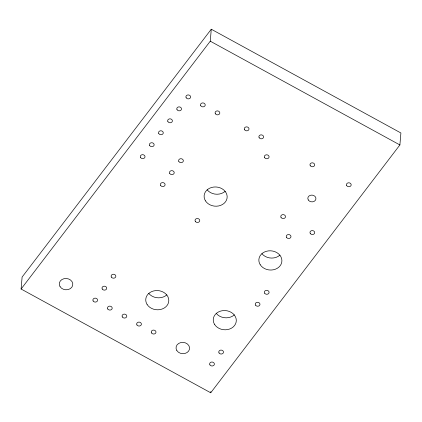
<?xml version="1.0" encoding="UTF-8"?>
<svg xmlns="http://www.w3.org/2000/svg" width="422" height="422" viewBox="0 0 422 422"><rect width="100%" height="100%" fill="white"/><g stroke="black" fill="none" stroke-linecap="round" stroke-linejoin="round"><path stroke-width="0.63" d="M21.1 289.023L22.108 277.054L211.269 29.213L400.9 132.977L399.892 144.946L210.731 392.787L21.1 289.023L210.267 41.182L211.269 29.213M210.731 392.787L210.836 391.526M210.267 41.182L399.892 144.946M234.363 314.849A11.547 9.616 4.8 0 1 216.275 313.414M225.227 191.266A11.547 9.616 4.8 0 1 207.144 189.831M279.965 255.099A11.547 9.616 4.8 0 1 261.877 253.664M166.859 294.851A11.547 9.616 4.8 0 1 148.771 293.417M160.634 185.453A2.374 1.978 4.8 0 0 164.744 185.68A2.374 1.978 4.8 0 0 162.813 182.599A2.374 1.978 4.8 0 0 160.634 185.453M158.809 133.632A2.374 1.978 4.8 0 0 162.913 133.853A2.374 1.978 4.8 0 0 160.982 130.778A2.374 1.978 4.8 0 0 158.809 133.632M60.066 286.643A6.784 5.65 4.8 0 0 71.793 287.282A6.784 5.65 4.8 0 0 66.286 278.494A6.784 5.65 4.8 0 0 60.066 286.643M176.829 350.534A6.784 5.65 4.8 0 0 188.56 351.178A6.784 5.65 4.8 0 0 183.048 342.384A6.784 5.65 4.8 0 0 176.829 350.534M308.292 199.986A4.072 3.392 4.8 0 0 315.329 200.371A4.072 3.392 4.8 0 0 312.022 195.096A4.072 3.392 4.8 0 0 308.292 199.986M102.266 289.038A2.374 1.978 4.8 0 0 106.37 289.265A2.374 1.978 4.8 0 0 104.445 286.185A2.374 1.978 4.8 0 0 102.266 289.038M93.146 300.986A2.374 1.978 4.8 0 0 97.25 301.213A2.374 1.978 4.8 0 0 95.325 298.138A2.374 1.978 4.8 0 0 93.146 300.986M122.338 316.964A2.374 1.978 4.8 0 0 126.442 317.186A2.374 1.978 4.8 0 0 124.511 314.11A2.374 1.978 4.8 0 0 122.338 316.964M107.742 308.973A2.374 1.978 4.8 0 0 111.846 309.199A2.374 1.978 4.8 0 0 109.92 306.124A2.374 1.978 4.8 0 0 107.742 308.973M136.934 324.951A2.374 1.978 4.8 0 0 141.038 325.172A2.374 1.978 4.8 0 0 139.107 322.097A2.374 1.978 4.8 0 0 136.934 324.951M151.53 332.937A2.374 1.978 4.8 0 0 155.634 333.158A2.374 1.978 4.8 0 0 153.703 330.083A2.374 1.978 4.8 0 0 151.53 332.937M219.034 352.934A2.374 1.978 4.8 0 0 223.138 353.156A2.374 1.978 4.8 0 0 221.207 350.081A2.374 1.978 4.8 0 0 219.034 352.934M209.913 364.882A2.374 1.978 4.8 0 0 214.017 365.109A2.374 1.978 4.8 0 0 212.087 362.029A2.374 1.978 4.8 0 0 209.913 364.882M264.636 293.184A2.374 1.978 4.8 0 0 268.74 293.406A2.374 1.978 4.8 0 0 266.815 290.331A2.374 1.978 4.8 0 0 264.636 293.184M255.516 305.132A2.374 1.978 4.8 0 0 259.62 305.359A2.374 1.978 4.8 0 0 257.694 302.279A2.374 1.978 4.8 0 0 255.516 305.132M310.239 233.435A2.374 1.978 4.8 0 0 314.343 233.661A2.374 1.978 4.8 0 0 312.417 230.581A2.374 1.978 4.8 0 0 310.239 233.435M346.72 185.633A2.374 1.978 4.8 0 0 350.83 185.859A2.374 1.978 4.8 0 0 348.899 182.784A2.374 1.978 4.8 0 0 346.72 185.633M195.302 221.365A2.374 1.978 4.8 0 0 199.406 221.587A2.374 1.978 4.8 0 0 197.48 218.512A2.374 1.978 4.8 0 0 195.302 221.365M264.62 157.654A2.374 1.978 4.8 0 0 268.73 157.875A2.374 1.978 4.8 0 0 266.799 154.8A2.374 1.978 4.8 0 0 264.62 157.654M259.15 137.714A2.374 1.978 4.8 0 0 263.254 137.941A2.374 1.978 4.8 0 0 261.323 134.861A2.374 1.978 4.8 0 0 259.15 137.714M244.554 129.728A2.374 1.978 4.8 0 0 248.658 129.955A2.374 1.978 4.8 0 0 246.728 126.874A2.374 1.978 4.8 0 0 244.554 129.728M215.362 113.755A2.374 1.978 4.8 0 0 219.466 113.977A2.374 1.978 4.8 0 0 217.536 110.902A2.374 1.978 4.8 0 0 215.362 113.755M200.767 105.769A2.374 1.978 4.8 0 0 204.87 105.991A2.374 1.978 4.8 0 0 202.94 102.915A2.374 1.978 4.8 0 0 200.767 105.769M186.171 97.783A2.374 1.978 4.8 0 0 190.275 98.004A2.374 1.978 4.8 0 0 188.344 94.929A2.374 1.978 4.8 0 0 186.171 97.783M177.05 109.731A2.374 1.978 4.8 0 0 181.154 109.957A2.374 1.978 4.8 0 0 179.223 106.877A2.374 1.978 4.8 0 0 177.05 109.731M167.93 121.678A2.374 1.978 4.8 0 0 172.034 121.905A2.374 1.978 4.8 0 0 170.103 118.83A2.374 1.978 4.8 0 0 167.93 121.678M149.689 145.579A2.374 1.978 4.8 0 0 153.793 145.806A2.374 1.978 4.8 0 0 151.862 142.731A2.374 1.978 4.8 0 0 149.689 145.579M140.568 157.533A2.374 1.978 4.8 0 0 144.672 157.754A2.374 1.978 4.8 0 0 142.742 154.679A2.374 1.978 4.8 0 0 140.568 157.533M178.875 161.552A2.374 1.978 4.8 0 0 182.984 161.779A2.374 1.978 4.8 0 0 181.054 158.704A2.374 1.978 4.8 0 0 178.875 161.552M111.387 277.09A2.374 1.978 4.8 0 0 115.491 277.312A2.374 1.978 4.8 0 0 113.565 274.237A2.374 1.978 4.8 0 0 111.387 277.09M169.755 173.505A2.374 1.978 4.8 0 0 173.864 173.727A2.374 1.978 4.8 0 0 171.933 170.652A2.374 1.978 4.8 0 0 169.755 173.505M281.047 217.462A2.374 1.978 4.8 0 0 285.151 217.683A2.374 1.978 4.8 0 0 283.225 214.608A2.374 1.978 4.8 0 0 281.047 217.462M286.522 237.396A2.374 1.978 4.8 0 0 290.626 237.623A2.374 1.978 4.8 0 0 288.701 234.548A2.374 1.978 4.8 0 0 286.522 237.396M310.233 165.667A2.374 1.978 4.8 0 0 314.337 165.893A2.374 1.978 4.8 0 0 312.412 162.818A2.374 1.978 4.8 0 0 310.233 165.667M214.587 324.428A11.547 9.616 4.8 0 0 234.553 325.52A11.547 9.616 4.8 0 0 225.174 310.56A11.547 9.616 4.8 0 0 214.587 324.428M205.456 200.846A11.547 9.616 4.8 0 0 225.417 201.938A11.547 9.616 4.8 0 0 216.043 186.978A11.547 9.616 4.8 0 0 205.456 200.846M260.195 264.678A11.547 9.616 4.8 0 0 280.155 265.77A11.547 9.616 4.8 0 0 270.776 250.81A11.547 9.616 4.8 0 0 260.195 264.678M147.083 304.431A11.547 9.616 4.8 0 0 167.049 305.523A11.547 9.616 4.8 0 0 157.67 290.563A11.547 9.616 4.8 0 0 147.083 304.431"/></g></svg>
